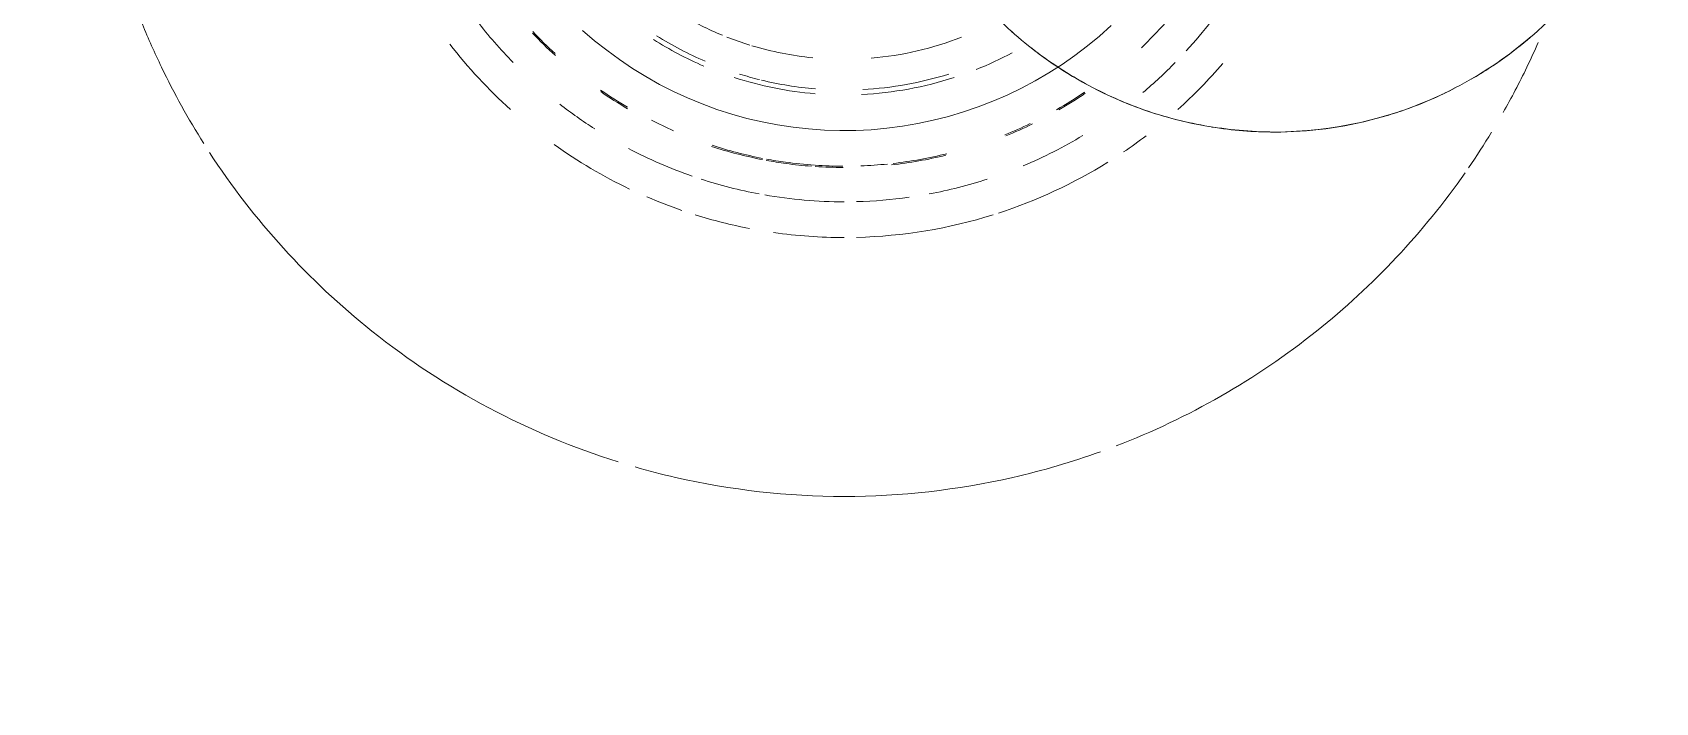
# Model space of a CAD drawing. Header units: millimetres. Extents: x -4000 to 187956, y -58990 to 162485.
# Drawn here: x 80382.5 to 80485.6, y 7460.9 to 7503.5 of the extents above; entities that cross this region are included whole.
import ezdxf

# ---------------------------------------------------------------- set-up
doc = ezdxf.new("R2010")
doc.units = ezdxf.units.MM
doc.layers.add('P-SANR-FIXT', color=6, linetype='Continuous', lineweight=9)

# ---------------------------------------------------------------- blocks, each defined once
blk = doc.blocks.new('C307 - C307-V892-FFS - TANG 1')
at = {"layer": 'P-SANR-FIXT', "color": 90}
for p, q in [((18.9, -133.78), (18.24, -133.04)), ((18.9, -133.78), (18.24, -133.04)), ((19.53, -134.55), (18.9, -133.78)), ((19.53, -134.55), (18.9, -133.78)), ((20.14, -135.34), (19.53, -134.55)), ((20.14, -135.34), (19.53, -134.55)), ((20.71, -136.16), (20.14, -135.34)), ((20.71, -136.16), (20.14, -135.34)), ((21.24, -137), (20.71, -136.16)), ((21.24, -137), (20.71, -136.16)), ((21.75, -137.86), (21.24, -137)), ((21.75, -137.86), (21.24, -137)), ((22.21, -138.74), (21.75, -137.86)), ((22.21, -138.74), (21.75, -137.86)), ((22.65, -139.64), (22.21, -138.74)), ((22.65, -139.64), (22.21, -138.74)), ((23.04, -140.55), (22.65, -139.64)), ((23.04, -140.55), (22.65, -139.64)), ((23.4, -141.48), (23.04, -140.55)), ((23.4, -141.48), (23.04, -140.55)), ((23.72, -142.42), (23.4, -141.48)), ((24.01, -143.38), (23.72, -142.42)), ((24.25, -144.34), (24.01, -143.38)), ((24.25, -144.34), (24.01, -143.38)), ((24.46, -145.32), (24.25, -144.34)), ((24.46, -145.32), (24.25, -144.34)), ((24.63, -146.3), (24.46, -145.32)), ((24.63, -146.3), (24.46, -145.32)), ((24.76, -147.29), (24.63, -146.3)), ((24.76, -147.29), (24.63, -146.3)), ((24.85, -148.28), (24.76, -147.29)), ((24.85, -148.28), (24.76, -147.29)), ((24.9, -149.27), (24.85, -148.28)), ((24.9, -149.27), (24.85, -148.28)), ((24.9, -150.27), (24.9, -149.27)), ((24.9, -150.27), (24.9, -149.27)), ((24.87, -151.26), (24.9, -150.27)), ((24.8, -152.26), (24.87, -151.26)), ((24.69, -153.25), (24.8, -152.26)), ((24.69, -153.25), (24.8, -152.26)), ((24.54, -154.23), (24.69, -153.25)), ((24.54, -154.23), (24.69, -153.25)), ((24.35, -155.21), (24.54, -154.23)), ((24.35, -155.21), (24.54, -154.23)), ((24.13, -156.18), (24.35, -155.21)), ((24.13, -156.18), (24.35, -155.21)), ((23.86, -157.14), (24.13, -156.18)), ((23.86, -157.14), (24.13, -156.18)), ((23.56, -158.09), (23.86, -157.14)), ((23.56, -158.09), (23.86, -157.14)), ((23.21, -159.02), (23.56, -158.09)), ((23.21, -159.02), (23.56, -158.09)), ((22.83, -159.95), (23.21, -159.02)), ((22.83, -159.95), (23.21, -159.02)), ((21.97, -161.74), (22.42, -160.85)), ((22.42, -160.85), (22.83, -159.95)), ((22.42, -160.85), (22.83, -159.95)), ((21.48, -162.61), (21.97, -161.74)), ((20.96, -163.46), (21.48, -162.61)), ((20.96, -163.46), (21.48, -162.61)), ((20.4, -164.28), (20.96, -163.46)), ((20.4, -164.28), (20.96, -163.46)), ((19.81, -165.09), (20.4, -164.28)), ((19.81, -165.09), (20.4, -164.28)), ((18.55, -166.62), (19.2, -165.87)), ((18.55, -166.62), (19.2, -165.87)), ((19.2, -165.87), (19.81, -165.09)), ((19.2, -165.87), (19.81, -165.09))]:
    blk.add_line(p, q, dxfattribs=at)
at = {"layer": 'P-SANR-FIXT', "color": 90, "flags": 128}
for points in [[(24.01, -143.38), (23.72, -142.42), (23.4, -141.48)], [(24.8, -152.26), (24.87, -151.26), (24.9, -150.27)], [(21.48, -162.61), (21.97, -161.74), (22.42, -160.85)]]:
    blk.add_lwpolyline(points, dxfattribs=at)
at = {"layer": 'P-SANR-FIXT', "color": 250}
for centre, radius, start, end in [((0, -73), 29, 293.5891, 314.5896), ((0, -122.67), 25, 336.6542, 341.9557), ((0, -122.67), 25, 318.0232, 323.3239)]:
    blk.add_arc(centre, radius, start, end, dxfattribs=at)
at = {"layer": 'P-SANR-FIXT', "color": 253}
for start, end in [(36.6761, 41.9768), (18.0443, 23.3458), (341.9557, 350.3699), (323.3239, 336.6542)]:
    blk.add_arc((0, -122.67), 25, start, end, dxfattribs=at)
at = {"layer": 'P-SANR-FIXT', "color": 254}
for centre, radius, start, end in [((0, -150), 48.14, 64.2857, 66.3476), ((0, -150), 48.14, 60.4134, 64.2857), ((0, -122.67), 25, 30, 36.6761), ((0, -150), 48.14, 55.4946, 58.6904), ((0, -122.67), 25, 23.3458, 27.3803), ((0, -150), 48.14, 38.5714, 55.0253), ((0, -122.67), 25, 15, 18.0443), ((0, -122.67), 25, 360, 15), ((0, -150), 48.14, 21.0489, 38.5714), ((0, -122.67), 25, 350.8589, 360), ((0, -150), 48.14, 12.8571, 19.7858), ((0, -150), 48.14, 347.1429, 12.8571), ((0, -150), 48.14, 343.9764, 347.1429), ((0, -150), 48.14, 321.4286, 342.6413), ((0, -150), 48.14, 303.1015, 321.4286), ((0, -150), 48.14, 295.7143, 302.302), ((0, -150), 48.14, 292.1473, 295.7143)]:
    blk.add_arc(centre, radius, start, end, dxfattribs=at)
at = {"layer": 'P-SANR-FIXT', "color": 90}
for radius, start, end in [(29.43, 47.6118, 52.4426), (31.7, 41.9798, 49.342), (31.7, 41.9798, 49.342), (27.25, 43.8599, 48.4868), (29.43, 40.1727, 45.6122), (31.7, 34.0468, 37.2497), (31.7, 18, 31.8938), (31.7, 18, 31.8938), (27.17, 29.789, 34.1881), (27.25, 30.0447, 34.1961), (29.43, 22.7386, 31.0237), (27.17, 22.0597, 25.8), (27.25, 22.1445, 26.0615), (22.64, 21.7578, 28.1379), (22.64, 21.7578, 28.1379), (22.64, 21.7578, 28.1379), (29.43, 10.591, 18), (31.7, 1.4316, 17.3794), (31.7, 1.4316, 17.3794), (20.38, 4.8323, 21.4549), (22.64, 2.7984, 18), (22.64, 2.7984, 18), (22.64, 2.7984, 18), (22.33, 3.0176, 17.305), (27.17, 6.5584, 13.8799), (27.25, 6.3346, 13.701), (29.43, 1.5417, 8.0469), (27.17, 2.2347, 5.8351), (27.17, 356.1292, 359.8401), (27.25, 356.1403, 359.8779), (29.43, 350.123, 360), (31.7, 351.8714, 360), (31.7, 351.8714, 360), (20.38, 343.2886, 354.3613), (22.64, 342, 355.355), (22.64, 342, 355.355), (22.64, 342, 355.355), (22.33, 346.3941, 355.2907), (27.17, 352.1048, 355.9967), (27.25, 352.2061, 355.6297), (27.17, 349.5393, 352.1048), (27.25, 349.5389, 352.2061), (22.33, 342.695, 346.06), (27.17, 342, 348.9899), (27.25, 342, 349.0286), (29.43, 342, 349.409), (20.38, 338.5451, 342.8643), (31.7, 342.6206, 349.0455), (31.7, 342.6206, 349.0455), (20.38, 329.5246, 337.6752), (22.33, 327.7517, 336.6956), (22.64, 327.6173, 336.8128), (22.64, 327.6173, 336.8128), (22.64, 327.6173, 336.8128), (29.43, 332.2343, 340.8207), (27.17, 333.1966, 336.4884), (31.7, 336.6794, 341.0181), (31.7, 336.6794, 341.0181), (27.17, 325.2859, 329.5665), (27.25, 325.4038, 329.6659), (31.7, 324.4453, 334.521), (31.7, 324.4453, 334.521), (29.43, 322.1351, 327.4226), (27.17, 313.2459, 317.4504), (27.25, 313.4038, 317.675), (29.43, 307.5574, 314.3878), (31.7, 307.7736, 318.0202), (31.7, 307.7736, 318.0202)]:
    blk.add_arc((0, -150), radius, start, end, dxfattribs=at)
at = {"layer": 'P-SANR-FIXT', "color": 250}
for points, knots in [([(119.28, -157.53), (115.97, -146.84), (106.16, -127.44), (84.84, -108.52), (62.35, -96.73), (49.43, -91.87), (42.56, -89.71)], [0, 0, 0, 0, 0.333333, 0.666667, 0.833333, 1, 1, 1, 1]), ([(19.15, -106.6), (19.38, -106.88), (20.72, -108.55), (23.82, -113.66), (24.95, -118.88), (25, -122.67)], [0.7777778, 0.7777778, 0.7777778, 0.7777778, 0.7916667, 0.8611111, 1, 1, 1, 1]), ([(25, -122.67), (24.98, -124.19), (24.71, -127.13), (23.62, -131.26), (21.74, -135.24), (19.26, -138.82), (16.15, -141.9), (12.58, -144.43), (8.61, -146.26), (4.89, -147.28), (1.67, -147.66), (-2.04, -147.7), (-6.48, -147.02), (-10.84, -145.32), (-13.9, -143.51), (-16.1, -141.85), (-18.11, -139.97), (-20.43, -137.28), (-23.82, -131.68), (-24.96, -126.46), (-25, -122.67)], [0, 0, 0, 0, 0.055556, 0.111111, 0.166667, 0.222222, 0.277778, 0.333333, 0.388889, 0.444444, 0.479167, 0.513889, 0.583333, 0.652778, 0.6875, 0.722222, 0.756944, 0.791667, 0.861111, 1, 1, 1, 1]), ([(153.77, -165.4), (155.32, -171.79), (156.32, -181.76), (155.07, -195.87), (152.75, -206.69), (149.06, -217.66), (143.96, -228.72), (137.48, -239.63), (128.06, -252.48), (114.63, -266.74), (99.19, -278.94), (85.44, -287.5), (70.85, -295.19), (59.14, -299.78), (50.95, -302.34)], [-1, -1, -1, -1, -0.861111, -0.791667, -0.722222, -0.652778, -0.583333, -0.513889, -0.444444, -0.333333, -0.222222, -0.166667, -0.111111, 0, 0, 0, 0])]:
    blk.add_open_spline(points, degree=3, knots=knots, dxfattribs=at)
at = {"layer": 'P-SANR-FIXT', "color": 253}
blk.add_open_spline([(8.92, -99.33), (9.83, -99.67), (11.56, -100.45), (13.9, -101.84), (16.11, -103.5), (17.85, -105.13), (18.81, -106.19), (19.15, -106.6)], degree=3, knots=[0.6159618, 0.6159618, 0.6159618, 0.6159618, 0.6527778, 0.6875, 0.7222222, 0.7569444, 0.7777778, 0.7777778, 0.7777778, 0.7777778], dxfattribs=at)
blk = doc.blocks.new('C307 - C307-V945-FFS - TANG 1')
at = {"layer": 'P-SANR-FIXT', "color": 90}
for p, q in [((18.9, -133.78), (18.24, -133.04)), ((18.9, -133.78), (18.24, -133.04)), ((19.53, -134.55), (18.9, -133.78)), ((19.53, -134.55), (18.9, -133.78)), ((20.14, -135.34), (19.53, -134.55)), ((20.14, -135.34), (19.53, -134.55)), ((20.71, -136.16), (20.14, -135.34)), ((20.71, -136.16), (20.14, -135.34)), ((21.24, -137), (20.71, -136.16)), ((21.24, -137), (20.71, -136.16)), ((21.75, -137.86), (21.24, -137)), ((21.75, -137.86), (21.24, -137)), ((22.21, -138.74), (21.75, -137.86)), ((22.21, -138.74), (21.75, -137.86)), ((22.65, -139.64), (22.21, -138.74)), ((22.65, -139.64), (22.21, -138.74)), ((23.04, -140.55), (22.65, -139.64)), ((23.04, -140.55), (22.65, -139.64)), ((23.4, -141.48), (23.04, -140.55)), ((23.4, -141.48), (23.04, -140.55)), ((23.72, -142.42), (23.4, -141.48)), ((23.72, -142.42), (23.4, -141.48)), ((24.01, -143.38), (23.72, -142.42)), ((24.01, -143.38), (23.72, -142.42)), ((24.25, -144.34), (24.01, -143.38)), ((24.25, -144.34), (24.01, -143.38)), ((24.46, -145.32), (24.25, -144.34)), ((24.46, -145.32), (24.25, -144.34)), ((24.63, -146.3), (24.46, -145.32)), ((24.63, -146.3), (24.46, -145.32)), ((24.76, -147.29), (24.63, -146.3)), ((24.76, -147.29), (24.63, -146.3)), ((24.85, -148.28), (24.76, -147.29)), ((24.85, -148.28), (24.76, -147.29)), ((24.9, -149.27), (24.85, -148.28)), ((24.9, -149.27), (24.85, -148.28)), ((24.9, -150.27), (24.9, -149.27)), ((24.9, -150.27), (24.9, -149.27)), ((24.87, -151.26), (24.9, -150.27)), ((24.87, -151.26), (24.9, -150.27)), ((24.8, -152.26), (24.87, -151.26)), ((24.8, -152.26), (24.87, -151.26)), ((24.69, -153.25), (24.8, -152.26)), ((24.69, -153.25), (24.8, -152.26)), ((24.54, -154.23), (24.69, -153.25)), ((24.54, -154.23), (24.69, -153.25)), ((24.35, -155.21), (24.54, -154.23)), ((24.35, -155.21), (24.54, -154.23)), ((24.13, -156.18), (24.35, -155.21)), ((24.13, -156.18), (24.35, -155.21)), ((23.86, -157.14), (24.13, -156.18)), ((23.86, -157.14), (24.13, -156.18)), ((23.56, -158.09), (23.86, -157.14)), ((23.56, -158.09), (23.86, -157.14)), ((23.21, -159.02), (23.56, -158.09)), ((23.21, -159.02), (23.56, -158.09)), ((22.83, -159.95), (23.21, -159.02)), ((22.83, -159.95), (23.21, -159.02)), ((21.97, -161.74), (22.42, -160.85)), ((21.97, -161.74), (22.42, -160.85)), ((22.42, -160.85), (22.83, -159.95)), ((22.42, -160.85), (22.83, -159.95)), ((21.48, -162.61), (21.97, -161.74)), ((21.48, -162.61), (21.97, -161.74)), ((20.96, -163.46), (21.48, -162.61)), ((20.96, -163.46), (21.48, -162.61)), ((20.4, -164.28), (20.96, -163.46)), ((20.4, -164.28), (20.96, -163.46)), ((19.81, -165.09), (20.4, -164.28)), ((19.81, -165.09), (20.4, -164.28)), ((18.55, -166.62), (19.2, -165.87)), ((18.55, -166.62), (19.2, -165.87)), ((19.2, -165.87), (19.81, -165.09)), ((19.2, -165.87), (19.81, -165.09))]:
    blk.add_line(p, q, dxfattribs=at)
at = {"layer": 'P-SANR-FIXT', "color": 250}
for centre, radius, start, end in [((0, -73), 29, 293.5891, 314.5896), ((0, -122.67), 25, 336.6542, 341.9557), ((0, -122.67), 25, 318.0232, 323.3239)]:
    blk.add_arc(centre, radius, start, end, dxfattribs=at)
at = {"layer": 'P-SANR-FIXT', "color": 253}
for start, end in [(36.6761, 41.9768), (18.0443, 23.3458), (341.9557, 350.3699), (323.3239, 336.6542)]:
    blk.add_arc((0, -122.67), 25, start, end, dxfattribs=at)
at = {"layer": 'P-SANR-FIXT', "color": 254}
for centre, radius, start, end in [((0, -150), 48.14, 64.2857, 66.3476), ((0, -150), 48.14, 60.4134, 64.2857), ((0, -122.67), 25, 30, 36.6761), ((0, -150), 48.14, 55.4946, 58.6904), ((0, -122.67), 25, 23.3458, 27.3803), ((0, -150), 48.14, 38.5714, 55.0253), ((0, -122.67), 25, 15, 18.0443), ((0, -122.67), 25, 360, 15), ((0, -150), 48.14, 21.0489, 38.5714), ((0, -122.67), 25, 350.8589, 360), ((0, -150), 48.14, 12.8571, 19.7858), ((0, -150), 48.14, 347.1429, 12.8571), ((0, -150), 48.14, 343.9764, 347.1429), ((0, -150), 48.14, 321.4286, 342.6413), ((0, -150), 48.14, 303.1015, 321.4286), ((0, -150), 48.14, 295.7143, 302.302), ((0, -150), 48.14, 292.1473, 295.7143)]:
    blk.add_arc(centre, radius, start, end, dxfattribs=at)
at = {"layer": 'P-SANR-FIXT', "color": 90}
for radius, start, end in [(29.43, 47.6118, 52.4426), (31.7, 41.9798, 49.342), (31.7, 41.9798, 49.342), (27.25, 43.8599, 48.4868), (29.43, 40.1727, 45.6122), (31.7, 34.0468, 37.2497), (31.7, 18, 31.8938), (31.7, 18, 31.8938), (27.17, 29.789, 34.1881), (27.25, 30.0447, 34.1961), (29.43, 22.7386, 31.0237), (27.17, 22.0597, 25.8), (27.25, 22.1445, 26.0615), (22.64, 21.7578, 28.1379), (22.64, 21.7578, 28.1379), (22.64, 21.7578, 28.1379), (29.43, 10.591, 18), (31.7, 1.4316, 17.3794), (31.7, 1.4316, 17.3794), (20.38, 4.8323, 21.4549), (22.64, 2.7984, 18), (22.64, 2.7984, 18), (22.64, 2.7984, 18), (22.33, 3.0176, 17.305), (27.17, 6.5584, 13.8799), (27.25, 6.3346, 13.701), (29.43, 1.5417, 8.0469), (27.17, 2.2347, 5.8351), (27.17, 356.1292, 359.8401), (27.25, 356.1403, 359.8779), (29.43, 350.123, 360), (31.7, 351.8714, 360), (31.7, 351.8714, 360), (20.38, 343.2886, 354.3613), (22.64, 342, 355.355), (22.64, 342, 355.355), (22.64, 342, 355.355), (22.33, 346.3941, 355.2907), (27.17, 352.1048, 355.9967), (27.25, 352.2061, 355.6297), (27.17, 349.5393, 352.1048), (27.25, 349.5389, 352.2061), (22.33, 342.695, 346.06), (27.17, 342, 348.9899), (27.25, 342, 349.0286), (29.43, 342, 349.409), (20.38, 338.5451, 342.8643), (31.7, 342.6206, 349.0455), (31.7, 342.6206, 349.0455), (20.38, 329.5246, 337.6752), (22.33, 327.7517, 336.6956), (22.64, 327.6173, 336.8128), (22.64, 327.6173, 336.8128), (22.64, 327.6173, 336.8128), (29.43, 332.2343, 340.8207), (27.17, 333.1966, 336.4884), (31.7, 336.6794, 341.0181), (31.7, 336.6794, 341.0181), (27.17, 325.2859, 329.5665), (27.25, 325.4038, 329.6659), (31.7, 324.4453, 334.521), (31.7, 324.4453, 334.521), (29.43, 322.1351, 327.4226), (27.17, 313.2459, 317.4504), (27.25, 313.4038, 317.675), (29.43, 307.5574, 314.3878), (31.7, 307.7736, 318.0202), (31.7, 307.7736, 318.0202)]:
    blk.add_arc((0, -150), radius, start, end, dxfattribs=at)
at = {"layer": 'P-SANR-FIXT', "color": 250}
for points, knots in [([(119.28, -157.53), (115.97, -146.84), (106.16, -127.44), (84.84, -108.52), (62.35, -96.73), (49.43, -91.87), (42.56, -89.71)], [0, 0, 0, 0, 0.333333, 0.666667, 0.833333, 1, 1, 1, 1]), ([(19.15, -106.6), (19.38, -106.88), (20.72, -108.55), (23.82, -113.66), (24.95, -118.88), (25, -122.67)], [0.7777778, 0.7777778, 0.7777778, 0.7777778, 0.7916667, 0.8611111, 1, 1, 1, 1]), ([(25, -122.67), (24.98, -124.19), (24.71, -127.13), (23.62, -131.26), (21.74, -135.24), (19.26, -138.82), (16.15, -141.9), (12.58, -144.43), (8.61, -146.26), (4.89, -147.28), (1.67, -147.66), (-2.04, -147.7), (-6.48, -147.02), (-10.84, -145.32), (-13.9, -143.51), (-16.1, -141.85), (-18.11, -139.97), (-20.43, -137.28), (-23.82, -131.68), (-24.96, -126.46), (-25, -122.67)], [0, 0, 0, 0, 0.055556, 0.111111, 0.166667, 0.222222, 0.277778, 0.333333, 0.388889, 0.444444, 0.479167, 0.513889, 0.583333, 0.652778, 0.6875, 0.722222, 0.756944, 0.791667, 0.861111, 1, 1, 1, 1]), ([(153.77, -165.4), (155.32, -171.79), (156.32, -181.76), (155.07, -195.87), (152.75, -206.69), (149.06, -217.66), (143.96, -228.72), (137.48, -239.63), (128.06, -252.48), (114.63, -266.74), (99.19, -278.94), (85.44, -287.5), (70.85, -295.19), (59.14, -299.78), (50.95, -302.34)], [-1, -1, -1, -1, -0.861111, -0.791667, -0.722222, -0.652778, -0.583333, -0.513889, -0.444444, -0.333333, -0.222222, -0.166667, -0.111111, 0, 0, 0, 0])]:
    blk.add_open_spline(points, degree=3, knots=knots, dxfattribs=at)
at = {"layer": 'P-SANR-FIXT', "color": 253}
blk.add_open_spline([(8.92, -99.33), (9.83, -99.67), (11.56, -100.45), (13.9, -101.84), (16.11, -103.5), (17.85, -105.13), (18.81, -106.19), (19.15, -106.6)], degree=3, knots=[0.6159618, 0.6159618, 0.6159618, 0.6159618, 0.6527778, 0.6875, 0.7222222, 0.7569444, 0.7777778, 0.7777778, 0.7777778, 0.7777778], dxfattribs=at)
blk = doc.blocks.new('CMF2_NHAXUONG_A_rvt-1-FFS - TANG 1')
at = {"layer": 'P-SANR-FIXT', "color": 250, "lineweight": 9}
for name, rotation in [('C307 - C307-V892-FFS - TANG 1', 269.9999999999983), ('C307 - C307-V945-FFS - TANG 1', 269.9999999999976)]:
    blk.add_blockref(name, (80584.05, 7522.17), dxfattribs=dict(at, rotation=rotation))

msp = doc.modelspace()

# ---------------------------------------------------------------- block references
at = {"lineweight": 5}
msp.add_blockref('CMF2_NHAXUONG_A_rvt-1-FFS - TANG 1', (0, 0), dxfattribs=at)

doc.saveas('drawing.dxf')
